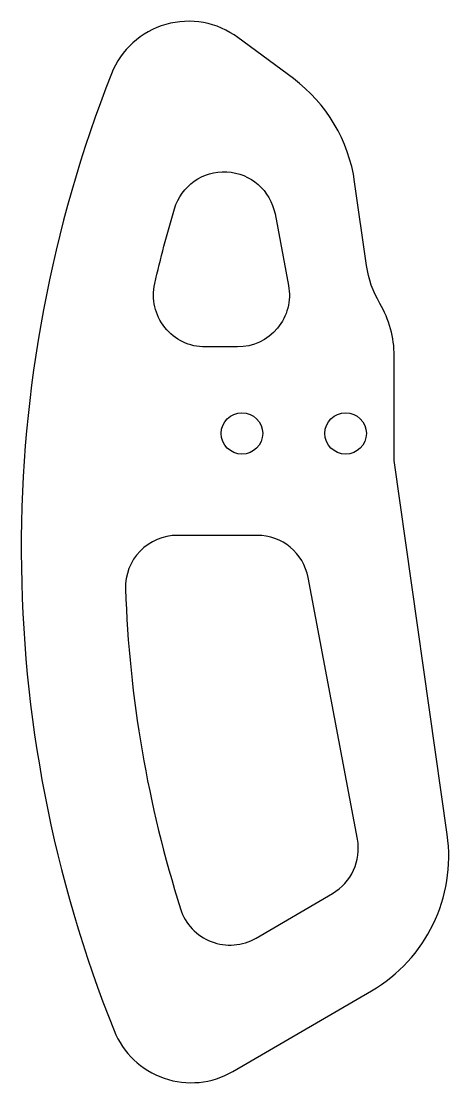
# Model space of a CAD drawing. Header units: millimetres. Extents: x -135 to -94, y -52 to 50.
import ezdxf

# ---------------------------------------------------------------- set-up
doc = ezdxf.new("R2010")
doc.units = ezdxf.units.MM
doc.layers.get('0').update_dxf_attribs({"linetype": 'CONTINUOUS'})

msp = doc.modelspace()

# ---------------------------------------------------------------- linework, layer by layer
for points in [[(-99.37, 17.99, 0.133849), (-100.76, 23.06, -0.098156), (-102.04, 26.73), (-103.19, 34.8, 0.200528), (-109.1, 44.74), (-114.44, 48.7, 0.493524), (-126.65, 45.21, 0.19135), (-126.39, -47.08, 0.45769), (-114.94, -51.02), (-101.56, -43.24, 0.305117), (-94.26, -28.17), (-99.37, 7.92)], [(-110.87, 31.69), (-109.57, 24.79, -0.46994), (-114.48, 18.86), (-117.59, 18.86, -0.481552), (-122.47, 24.97, -0.016217), (-120.57, 32.19, -0.786554)], [(-125.29, -4.47, 0.068399), (-119.98, -35.34, 0.480308), (-112.7, -38.15), (-105.32, -33.85, 0.317619), (-102.92, -28.61), (-107.68, -3.38, 0.3606), (-112.59, 0.69), (-120.29, 0.69, 0.424097)]]:
    msp.add_lwpolyline(points, format="xyb", close=True)
for centre in [(-114.06, 10.52), (-104.06, 10.52)]:
    msp.add_circle(centre, 2)

doc.saveas('drawing.dxf')
